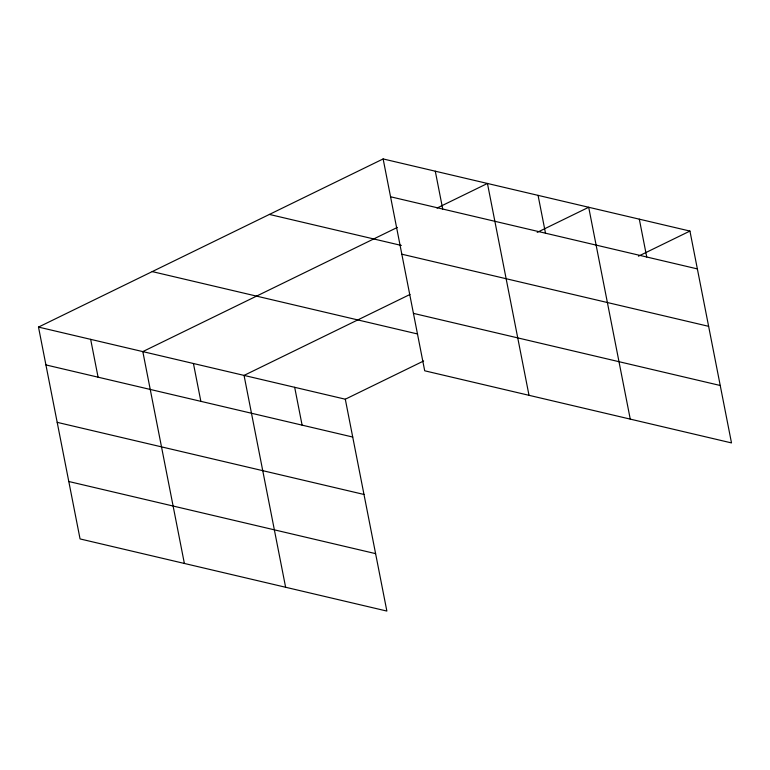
<?xml version="1.0" encoding="UTF-8"?>
<svg xmlns="http://www.w3.org/2000/svg" width="770" height="770" viewBox="0 0 770 770"><rect width="100%" height="100%" fill="white"/><g stroke="black" fill="none" stroke-linecap="round" stroke-linejoin="round"><path stroke-width="1.16" d="M38.5 327.086L345.297 399.207L386.867 611.062L80.061 538.933L38.5 327.086L383.133 158.938L689.939 231.067L731.5 442.914L424.703 370.793L383.133 158.938M397.32 227.429L142.816 351.601L184.376 563.457M437.023 208.064L487.449 183.462L529.009 395.318M409.986 294.458L244.052 375.404L285.622 587.26M537.191 232.386L588.694 207.265L630.255 419.111M345.297 399.207L423.625 360.995M638.436 256.189L689.939 231.067M390.563 196.774L697.36 268.903M269.404 214.426L401.334 245.438M401.825 254.196L708.621 326.326M413.432 313.371L720.229 385.491M152.229 271.598L417.61 333.988M45.921 364.922L352.727 437.042M57.192 422.345L363.989 494.465M68.8 481.51L375.596 553.64M639.312 219.161L646.733 256.997M538.066 195.359L545.497 233.195M435.291 171.2L442.712 209.036M294.679 387.31L302.1 425.146M193.434 363.507L200.855 401.343M90.658 339.349L98.079 377.185"/></g></svg>
